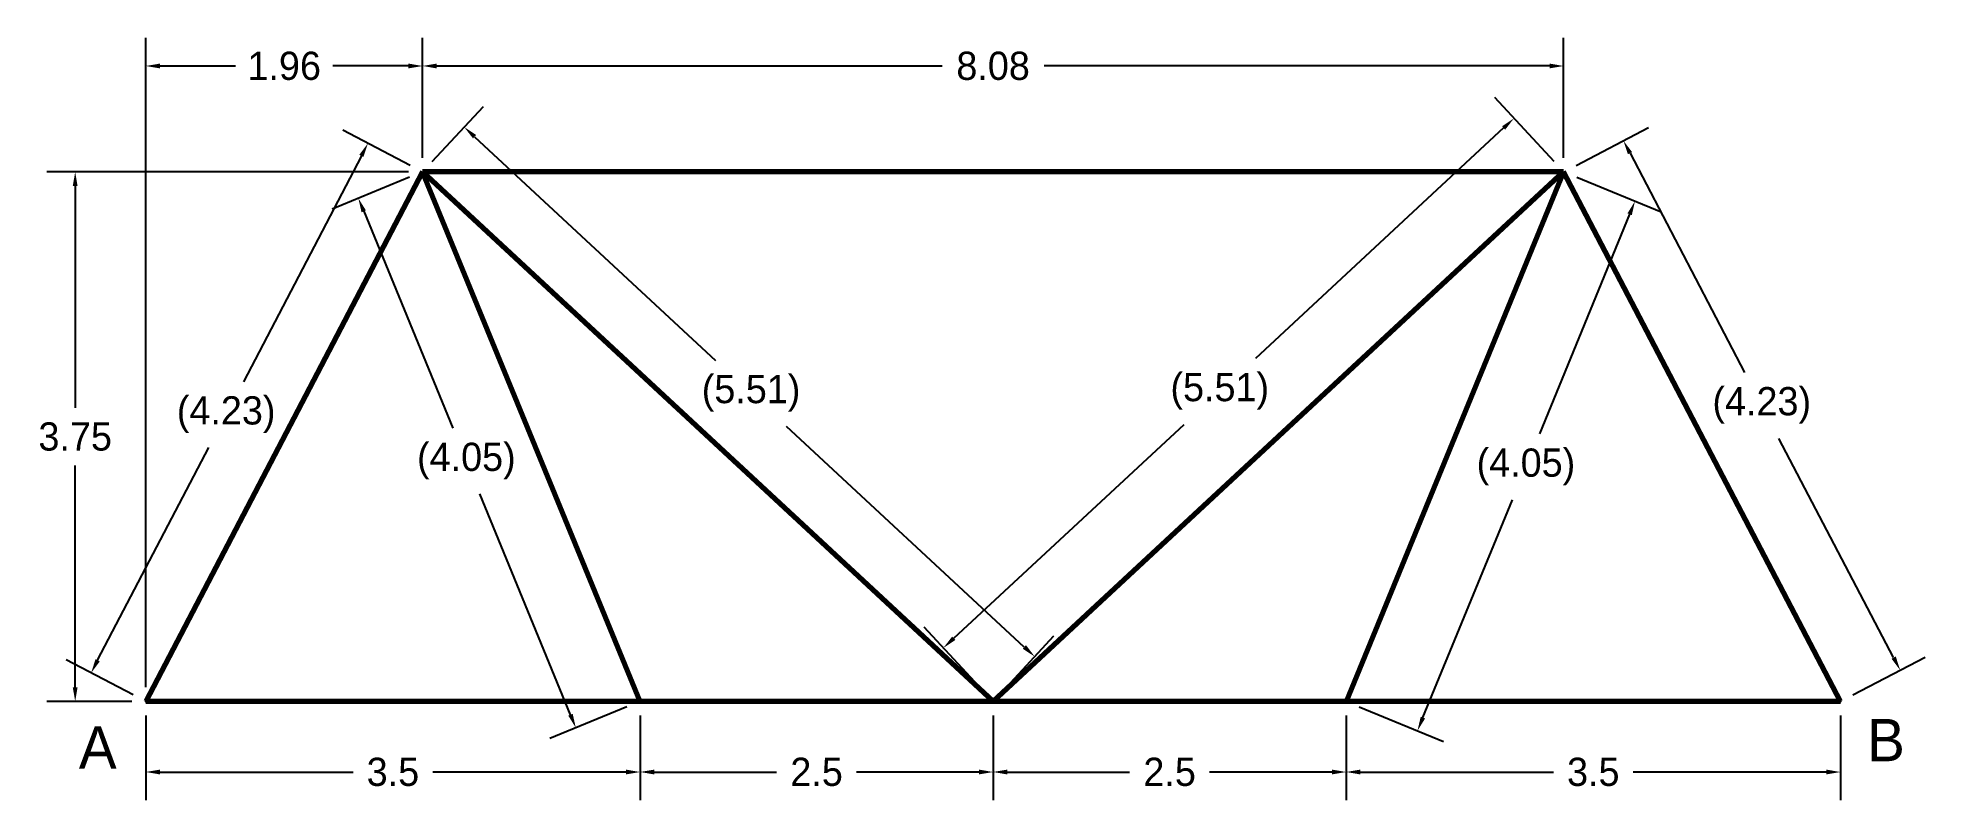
# Model space of a CAD drawing. Header units: metres. Extents: x -0.8 to 12.6, y -0.7 to 4.7.
import ezdxf

# ---------------------------------------------------------------- set-up
doc = ezdxf.new("R2010")
doc.units = ezdxf.units.M
doc.styles.get("Standard").update_dxf_attribs({"font": 'GOTHIC.TTF'})
doc.dimstyles.get("Standard").update_dxf_attribs({"dimtxt": 2.5, "dimasz": 2.5, "dimexe": 1.25, "dimexo": 0.625, "dimtad": 1, "dimdec": 0, "dimcen": 2.5, "dimadec": 0, "dimazin": 0, "dimtfac": 1, "dimtmove": 0, "dimatfit": 3, "dimarcsym": 0})

# ---------------------------------------------------------------- blocks, each defined once
blk = doc.blocks.new('*D0')
at = {"color": 0, "lineweight": -2, "transparency": 16777216}
for p, q in [((0, -0.1), (0, -0.7)), ((3.5, -0.1), (3.5, -0.7)), ((0.1, -0.5), (1.468, -0.5)), ((3.4, -0.5), (2.032, -0.5))]:
    blk.add_line(p, q, dxfattribs=at)
at = {"color": 0, "transparency": 16777216}
for points in [[(0.1, -0.483), (0.1, -0.517), (0, -0.5)], [(3.4, -0.483), (3.4, -0.517), (3.5, -0.5)]]:
    blk.add_solid(points, dxfattribs=at)
at = {"layer": 'Defpoints', "color": 0, "transparency": 16777216}
for p in [(0, 0), (3.5, 0), (0, -0.5)]:
    blk.add_point(p, dxfattribs=at)
at = {"color": 0, "transparency": 16777216, "insert": (1.75, -0.5), "char_height": 0.2, "attachment_point": 5}
blk.add_mtext('3.5', dxfattribs=at)
blk = doc.blocks.new('*D1')
at = {"color": 0, "lineweight": -2, "transparency": 16777216}
for p, q in [((3.5, -0.1), (3.5, -0.7)), ((6, -0.1), (6, -0.7)), ((3.6, -0.5), (4.467, -0.5)), ((5.9, -0.5), (5.033, -0.5))]:
    blk.add_line(p, q, dxfattribs=at)
at = {"color": 0, "transparency": 16777216}
for points in [[(3.6, -0.483), (3.6, -0.517), (3.5, -0.5)], [(5.9, -0.483), (5.9, -0.517), (6, -0.5)]]:
    blk.add_solid(points, dxfattribs=at)
at = {"layer": 'Defpoints', "color": 0, "transparency": 16777216}
for p in [(3.5, 0), (6, 0), (3.5, -0.5)]:
    blk.add_point(p, dxfattribs=at)
at = {"color": 0, "transparency": 16777216, "insert": (4.75, -0.5), "char_height": 0.2, "attachment_point": 5}
blk.add_mtext('2.5', dxfattribs=at)
blk = doc.blocks.new('*D2')
at = {"color": 0, "lineweight": -2, "transparency": 16777216}
for p, q in [((6, -0.1), (6, -0.7)), ((8.5, -0.1), (8.5, -0.7)), ((6.1, -0.5), (6.967, -0.5)), ((8.4, -0.5), (7.533, -0.5))]:
    blk.add_line(p, q, dxfattribs=at)
at = {"color": 0, "transparency": 16777216}
for points in [[(6.1, -0.483), (6.1, -0.517), (6, -0.5)], [(8.4, -0.483), (8.4, -0.517), (8.5, -0.5)]]:
    blk.add_solid(points, dxfattribs=at)
at = {"layer": 'Defpoints', "color": 0, "transparency": 16777216}
for p in [(6, 0), (8.5, 0), (6, -0.5)]:
    blk.add_point(p, dxfattribs=at)
at = {"color": 0, "transparency": 16777216, "insert": (7.25, -0.5), "char_height": 0.2, "attachment_point": 5}
blk.add_mtext('2.5', dxfattribs=at)
blk = doc.blocks.new('*D3')
at = {"color": 0, "lineweight": -2, "transparency": 16777216}
for p, q in [((8.5, -0.1), (8.5, -0.7)), ((12, -0.1), (12, -0.7)), ((8.6, -0.5), (9.968, -0.5)), ((11.9, -0.5), (10.532, -0.5))]:
    blk.add_line(p, q, dxfattribs=at)
at = {"color": 0, "transparency": 16777216}
for points in [[(8.6, -0.483), (8.6, -0.517), (8.5, -0.5)], [(11.9, -0.483), (11.9, -0.517), (12, -0.5)]]:
    blk.add_solid(points, dxfattribs=at)
at = {"layer": 'Defpoints', "color": 0, "transparency": 16777216}
for p in [(8.5, 0), (12, 0), (8.5, -0.5)]:
    blk.add_point(p, dxfattribs=at)
at = {"color": 0, "transparency": 16777216, "insert": (10.25, -0.5), "char_height": 0.2, "attachment_point": 5}
blk.add_mtext('3.5', dxfattribs=at)
blk = doc.blocks.new('*D4')
at = {"color": 0, "lineweight": -2, "transparency": 16777216}
for p, q in [((1.86, 3.75), (-0.7, 3.75)), ((-0.5, 3.65), (-0.5, 2.08)), ((-0.5, 0.1), (-0.5, 1.67)), ((-0.1, 0), (-0.7, 0))]:
    blk.add_line(p, q, dxfattribs=at)
at = {"color": 0, "transparency": 16777216}
for points in [[(-0.517, 3.65), (-0.483, 3.65), (-0.5, 3.75)], [(-0.517, 0.1), (-0.483, 0.1), (-0.5, 0)]]:
    blk.add_solid(points, dxfattribs=at)
at = {"layer": 'Defpoints', "color": 0, "transparency": 16777216}
for p in [(-0.5, 3.75), (1.96, 3.75), (0, 0)]:
    blk.add_point(p, dxfattribs=at)
at = {"color": 0, "transparency": 16777216, "insert": (-0.5, 1.875), "char_height": 0.2, "attachment_point": 5}
blk.add_mtext('3.75', dxfattribs=at)
blk = doc.blocks.new('*D5')
at = {"color": 0, "lineweight": -2, "transparency": 16777216}
for p, q in [((0, 0.1), (0, 4.7)), ((1.96, 3.85), (1.96, 4.7)), ((0.1, 4.5), (0.636, 4.5)), ((1.86, 4.5), (1.324, 4.5))]:
    blk.add_line(p, q, dxfattribs=at)
at = {"color": 0, "transparency": 16777216}
for points in [[(0.1, 4.517), (0.1, 4.483), (0, 4.5)], [(1.86, 4.517), (1.86, 4.483), (1.96, 4.5)]]:
    blk.add_solid(points, dxfattribs=at)
at = {"layer": 'Defpoints', "color": 0, "transparency": 16777216}
for p in [(0, 4.5), (1.96, 3.75), (0, 0)]:
    blk.add_point(p, dxfattribs=at)
at = {"color": 0, "transparency": 16777216, "insert": (0.98, 4.5), "char_height": 0.2, "attachment_point": 5}
blk.add_mtext('1.96', dxfattribs=at)
blk = doc.blocks.new('*D6')
at = {"color": 0, "lineweight": -2, "transparency": 16777216}
for p, q in [((1.96, 3.85), (1.96, 4.7)), ((10.04, 3.85), (10.04, 4.7)), ((2.06, 4.5), (5.639, 4.5)), ((9.94, 4.5), (6.361, 4.5))]:
    blk.add_line(p, q, dxfattribs=at)
at = {"color": 0, "transparency": 16777216}
for points in [[(2.06, 4.517), (2.06, 4.483), (1.96, 4.5)], [(9.94, 4.517), (9.94, 4.483), (10.04, 4.5)]]:
    blk.add_solid(points, dxfattribs=at)
at = {"layer": 'Defpoints', "color": 0, "transparency": 16777216}
for p in [(10.04, 4.5), (1.96, 3.75), (10.04, 3.75)]:
    blk.add_point(p, dxfattribs=at)
at = {"color": 0, "transparency": 16777216, "insert": (6, 4.5), "char_height": 0.2, "attachment_point": 5}
blk.add_mtext('8.08', dxfattribs=at)
blk = doc.blocks.new('*D7')
at = {"color": 0, "lineweight": -2, "transparency": 16777216}
for p, q in [((1.871, 3.796), (1.396, 4.045)), ((1.527, 3.864), (0.691, 2.264)), ((-0.341, 0.291), (0.447, 1.798)), ((-0.089, 0.046), (-0.564, 0.295))]:
    blk.add_line(p, q, dxfattribs=at)
at = {"color": 0, "transparency": 16777216}
for points in [[(1.512, 3.871), (1.541, 3.856), (1.573, 3.952)], [(-0.356, 0.299), (-0.326, 0.283), (-0.387, 0.202)]]:
    blk.add_solid(points, dxfattribs=at)
at = {"layer": 'Defpoints', "color": 0, "transparency": 16777216}
for p in [(1.96, 3.75), (-0.387, 0.202), (0, 0)]:
    blk.add_point(p, dxfattribs=at)
at = {"color": 0, "transparency": 16777216, "insert": (0.569, 2.031), "char_height": 0.2, "attachment_point": 5}
blk.add_mtext('(4.23)', dxfattribs=at)
blk = doc.blocks.new('*D8')
at = {"color": 0, "lineweight": -2, "transparency": 16777216}
for p, q in [((1.867, 3.712), (1.32, 3.487)), ((1.543, 3.471), (2.174, 1.935)), ((3.007, -0.094), (2.365, 1.469)), ((3.407, -0.038), (2.86, -0.263))]:
    blk.add_line(p, q, dxfattribs=at)
at = {"color": 0, "transparency": 16777216}
for points in [[(1.559, 3.477), (1.528, 3.464), (1.505, 3.563)], [(3.023, -0.088), (2.992, -0.101), (3.045, -0.187)]]:
    blk.add_solid(points, dxfattribs=at)
at = {"layer": 'Defpoints', "color": 0, "transparency": 16777216}
for p in [(1.96, 3.75), (1.505, 3.563), (3.5, 0)]:
    blk.add_point(p, dxfattribs=at)
at = {"color": 0, "transparency": 16777216, "insert": (2.27, 1.702), "char_height": 0.2, "attachment_point": 5}
blk.add_mtext('(4.05)', dxfattribs=at)
blk = doc.blocks.new('*D9')
at = {"color": 0, "lineweight": -2, "transparency": 16777216}
for p, q in [((2.028, 3.823), (2.391, 4.214)), ((2.328, 3.999), (4.035, 2.415)), ((6.221, 0.385), (4.537, 1.948)), ((6.068, 0.073), (6.431, 0.464))]:
    blk.add_line(p, q, dxfattribs=at)
at = {"color": 0, "transparency": 16777216}
for points in [[(2.339, 4.012), (2.317, 3.987), (2.255, 4.067)], [(6.233, 0.398), (6.21, 0.373), (6.295, 0.317)]]:
    blk.add_solid(points, dxfattribs=at)
at = {"layer": 'Defpoints', "color": 0, "transparency": 16777216}
for p in [(2.255, 4.067), (1.96, 3.75), (6, 0)]:
    blk.add_point(p, dxfattribs=at)
at = {"color": 0, "transparency": 16777216, "insert": (4.286, 2.182), "char_height": 0.2, "attachment_point": 5}
blk.add_mtext('(5.51)', dxfattribs=at)
blk = doc.blocks.new('*D10')
at = {"color": 0, "lineweight": -2, "transparency": 16777216}
for p, q in [((9.972, 3.823), (9.552, 4.276)), ((9.615, 4.061), (7.857, 2.429)), ((5.722, 0.447), (7.354, 1.962)), ((5.932, 0.073), (5.512, 0.526))]:
    blk.add_line(p, q, dxfattribs=at)
at = {"color": 0, "transparency": 16777216}
for points in [[(9.604, 4.073), (9.626, 4.049), (9.688, 4.129)], [(5.71, 0.459), (5.733, 0.435), (5.648, 0.379)]]:
    blk.add_solid(points, dxfattribs=at)
at = {"layer": 'Defpoints', "color": 0, "transparency": 16777216}
for p in [(10.04, 3.75), (5.648, 0.379), (6, 0)]:
    blk.add_point(p, dxfattribs=at)
at = {"color": 0, "transparency": 16777216, "insert": (7.605, 2.196), "char_height": 0.2, "attachment_point": 5}
blk.add_mtext('(5.51)', dxfattribs=at)
blk = doc.blocks.new('*D11')
at = {"color": 0, "lineweight": -2, "transparency": 16777216}
for p, q in [((10.133, 3.712), (10.73, 3.467)), ((10.507, 3.45), (9.868, 1.894)), ((9.043, -0.115), (9.677, 1.428)), ((8.593, -0.038), (9.19, -0.283))]:
    blk.add_line(p, q, dxfattribs=at)
at = {"color": 0, "transparency": 16777216}
for points in [[(10.492, 3.456), (10.523, 3.444), (10.545, 3.542)], [(9.028, -0.109), (9.059, -0.121), (9.005, -0.208)]]:
    blk.add_solid(points, dxfattribs=at)
at = {"layer": 'Defpoints', "color": 0, "transparency": 16777216}
for p in [(10.04, 3.75), (8.5, 0), (9.005, -0.208)]:
    blk.add_point(p, dxfattribs=at)
at = {"color": 0, "transparency": 16777216, "insert": (9.773, 1.661), "char_height": 0.2, "attachment_point": 5}
blk.add_mtext('(4.05)', dxfattribs=at)
blk = doc.blocks.new('*D12')
at = {"color": 0, "lineweight": -2, "transparency": 16777216}
for p, q in [((10.129, 3.796), (10.641, 4.064)), ((10.51, 3.883), (11.321, 2.33)), ((12.377, 0.31), (11.565, 1.863)), ((12.089, 0.046), (12.601, 0.314))]:
    blk.add_line(p, q, dxfattribs=at)
at = {"color": 0, "transparency": 16777216}
for points in [[(10.525, 3.89), (10.495, 3.875), (10.463, 3.971)], [(12.392, 0.318), (12.362, 0.302), (12.423, 0.221)]]:
    blk.add_solid(points, dxfattribs=at)
at = {"layer": 'Defpoints', "color": 0, "transparency": 16777216}
for p in [(10.463, 3.971), (10.04, 3.75), (12, 0)]:
    blk.add_point(p, dxfattribs=at)
at = {"color": 0, "transparency": 16777216, "insert": (11.443, 2.096), "char_height": 0.2, "attachment_point": 5}
blk.add_mtext('(4.23)', dxfattribs=at)

msp = doc.modelspace()

# ---------------------------------------------------------------- linework, layer by layer
at = {"linetype": 'Continuous', "lineweight": 70}
for p, q in [((1.96, 3.75), (0, 0)), ((3.5, 0), (1.96, 3.75)), ((6, 0), (1.96, 3.75)), ((10.04, 3.75), (1.96, 3.75)), ((10.04, 3.75), (6, 0)), ((10.04, 3.75), (8.5, 0)), ((12, 0), (10.04, 3.75)), ((3.5, 0), (0, 0)), ((6, 0), (3.5, 0)), ((8.5, 0), (6, 0)), ((12, 0), (8.5, 0))]:
    msp.add_line(p, q, dxfattribs=at)
for p in [(0, 0), (12, 0)]:
    msp.add_point(p)

# ---------------------------------------------------------------- texts
at = {"char_height": 0.3, "attachment_point": 1}
for s, insert in [('B', (12.189, -0.124)), ('A', (-0.474, -0.176))]:
    msp.add_mtext_dynamic_manual_height_columns(s, width=0.54866, gutter_width=1.5, heights=[0], dxfattribs=dict(at, insert=insert))

# ---------------------------------------------------------------- dimensions: what is measured, and where the dimension line sits
for base, p1, p2, picture, middle in [((0, 4.5), (1.96, 3.75), (0, 0), '*D5', (0.98, 4.5)), ((10.04, 4.5), (1.96, 3.75), (10.04, 3.75), '*D6', (6, 4.5)), ((0, -0.5), (3.5, 0), (0, 0), '*D0', (1.75, -0.5)), ((3.5, -0.5), (6, 0), (3.5, 0), '*D1', (4.75, -0.5)), ((6, -0.5), (8.5, 0), (6, 0), '*D2', (7.25, -0.5)), ((8.5, -0.5), (12, 0), (8.5, 0), '*D3', (10.25, -0.5))]:
    dim = msp.add_linear_dim(base=base, p1=p1, p2=p2, dimstyle='Standard', override={"dimtxt": 0.2, "dimasz": 0.1, "dimexe": 0.2, "dimexo": 0.1, "dimgap": 0.1, "dimtad": 0, "dimtih": 1, "dimtoh": 1, "dimdec": 2, "dimdsep": 46, "dimtxsty": 'Standard', "dimcen": 0.1, "dimfxl": 1})
    dim.commit()
    dim.dimension.update_dxf_attribs({"geometry": picture, "text_midpoint": middle})
for base, p1, p2, angle, picture, middle in [((2.255, 4.067), (6, 0), (1.96, 3.75), 137.132, '*D9', (4.286, 2.182)), ((5.648, 0.379), (10.04, 3.75), (6, 0), 222.868, '*D10', (7.605, 2.196)), ((-0.387, 0.202), (1.96, 3.75), (0, 0), 242.4054, '*D7', (0.569, 2.031)), ((1.505, 3.563), (3.5, 0), (1.96, 3.75), 112.3263, '*D8', (2.27, 1.702)), ((9.005, -0.208), (10.04, 3.75), (8.5, 0), 247.6737, '*D11', (9.773, 1.661))]:
    dim = msp.add_linear_dim(base=base, p1=p1, p2=p2, angle=angle, text='(<>)', dimstyle='Standard', override={"dimtxt": 0.2, "dimasz": 0.1, "dimexe": 0.2, "dimexo": 0.1, "dimgap": 0.1, "dimtad": 0, "dimtih": 1, "dimtoh": 1, "dimdec": 2, "dimdsep": 46, "dimtxsty": 'Standard', "dimcen": 0.1, "dimfxl": 1})
    dim.commit()
    dim.dimension.update_dxf_attribs({"geometry": picture, "text_midpoint": middle, "dimtype": 161})
dim = msp.add_aligned_dim(p1=(12, 0), p2=(10.04, 3.75), distance=-0.478, text='(<>)', dimstyle='Standard', override={"dimtxt": 0.2, "dimasz": 0.1, "dimexe": 0.2, "dimexo": 0.1, "dimgap": 0.1, "dimtad": 0, "dimtih": 1, "dimtoh": 1, "dimdec": 2, "dimdsep": 46, "dimtxsty": 'Standard', "dimcen": 0.1, "dimfxl": 1})
dim.commit()
dim.dimension.update_dxf_attribs({"geometry": '*D12', "text_midpoint": (11.443, 2.096)})
dim = msp.add_linear_dim(base=(-0.5, 3.75), p1=(0, 0), p2=(1.96, 3.75), angle=90, dimstyle='Standard', override={"dimtxt": 0.2, "dimasz": 0.1, "dimexe": 0.2, "dimexo": 0.1, "dimgap": 0.1, "dimtad": 0, "dimtih": 1, "dimtoh": 1, "dimdec": 2, "dimdsep": 46, "dimtxsty": 'Standard', "dimcen": 0.1, "dimfxl": 1})
dim.commit()
dim.dimension.update_dxf_attribs({"geometry": '*D4', "text_midpoint": (-0.5, 1.875)})

doc.saveas('drawing.dxf')
